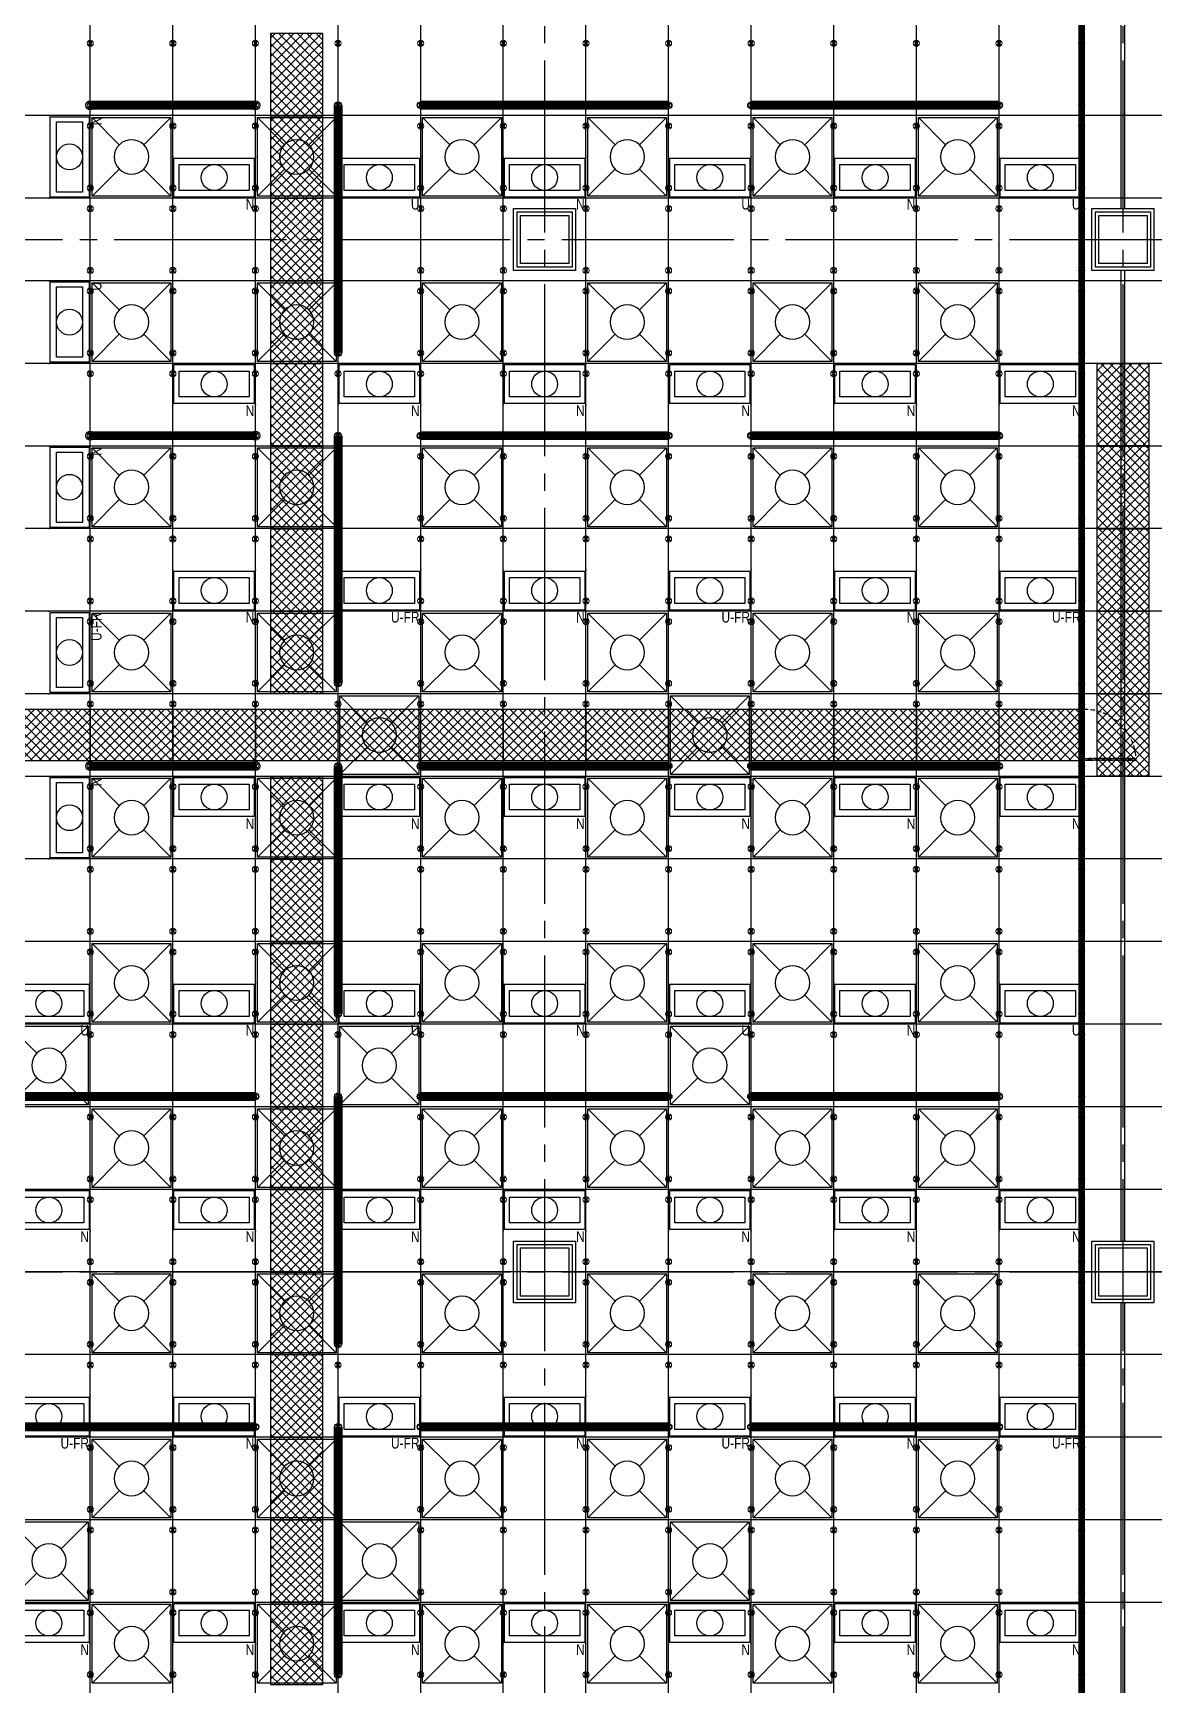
# Model space of a CAD drawing. Extents: x -17313 to 41501, y -1010 to 11880.
# Drawn here: x 2737 to 4365, y 2400 to 4800 of the extents above; entities that cross this region are included whole.
import ezdxf
from ezdxf.enums import TextEntityAlignment as Align

# ---------------------------------------------------------------- set-up
doc = ezdxf.new("R2010")
doc.units = 0
doc.header["$LTSCALE"] = 100
doc.linetypes.add('188K-SM-07-F15-ARCH-CATW-Y2257103$0$DASHED', pattern=[19.05, 12.7, -6.35])
doc.linetypes.add('X-S-FAB-L10$0$COL-CEN-LIN', pattern=[3.25, 2.5, -0.25, 0.25, -0.25])
for name, color, linetype in [('0-xref', 8, 'Continuous'), ('188K-SM-03-F10-ARCH-CEIL-Y2257103$0$K-CEIL-4.2', 8, 'Continuous'), ('188K-SM-03-F10-ARCH-CEIL-Y2257103$0$K-CEIL-4.2-AREA', 8, 'Continuous'), ('188K-SM-03-F10-ARCH-PA-Y2257103$0$K-P1S-4.2-單抗', 53, 'Continuous'), ('188K-SM-03-F10-ARCH-PA-Y2257103$0$K-P2D-4.2-雙抗', 53, 'Continuous'), ('188K-SM-06-F10-ELEC-LIGHT-Y2257103$0$E-LIGHT(W)-N', 253, 'Continuous'), ('188K-SM-06-F10-ELEC-LIGHT-Y2257103$0$E-LIGHT(W)-U FR', 253, 'Continuous'), ('188K-SM-06-F10-ELEC-LIGHT-Y2257103$0$E-LIGHT(W)-U XLPE', 253, 'Continuous'), ('188K-SM-06-F10-HVAC-FFU-Y2257103$0$AC-FFU-ULPA', 254, 'Continuous'), ('188K-SM-07-F15-ARCH-CATW-Y2257103$0$K-Divider 上-2.7', 80, 'Continuous'), ('188K-SM-07-F15-ARCH-CATW-Y2257103$0$K-DOOR-天板上方', 150, '188K-SM-07-F15-ARCH-CATW-Y2257103$0$DASHED'), ('188K-SM-07-F15-ARCH-CATW-Y2257103$0$K-安全母索', 6, 'Continuous'), ('188K-SM-07-F15-ARCH-CATW-Y2257103$0$K-貓道板-主走道', 171, 'Continuous'), ('X-S-FAB-L10$0$0-DIM-TXT', 8, 'Continuous'), ('X-S-FAB-L10$0$BLOCK', 8, 'Continuous'), ('X-S-FAB-L10$0$CCL', 8, 'X-S-FAB-L10$0$COL-CEN-LIN'), ('X-S-FAB-L10$0$COL-S', 8, 'Continuous')]:
    doc.layers.add(name, color=color, linetype=linetype)
doc.layers.add('188K-SM-03-F10-ARCH-CEIL-Y2257103$0$K-吊點-標準', color=8, linetype='Continuous', lineweight=9)
doc.layers.add('188K-SM-06-F10-ELEC-LIGHT-Y2257103$0$Defpoints-CAS', color=253, linetype='Continuous', plot=False)
doc.styles.add('188K-SM-06-F10-ELEC-LIGHT-Y2257103$0$Standard', font='arial.ttf')
doc.styles.add('X-S-FAB-L10$0$CHINA', font='simplex.shx', dxfattribs={"width": 0.75, "bigfont": 'chineset.shx'})
doc.styles.add('X-S-FAB-L10$0$Standard', font='', dxfattribs={"width": 0.8})
doc.styles.add('X-S-FAB-L10$0$TG_NOTE_TEXT', font='simplex.shx', dxfattribs={"width": 0.75, "bigfont": 'chineset.shx'})
doc.styles.get('X-S-FAB-L10$0$Standard').set_extended_font_data('Microsoft JhengHei')

# ---------------------------------------------------------------- blocks, each defined once
blk = doc.blocks.new('X-S-FAB-L10$0$FAB2-L05')
at = {"layer": 'X-S-FAB-L10$0$CCL'}
for p, q in [((-22680, 11005), (-22680, 0)), ((-21840, 11005), (-21840, 0)), ((-26880, 5220), (1210, 5220)), ((-26880, 3720), (1210, 3720))]:
    blk.add_line(p, q, dxfattribs=at)
at = {"layer": 'X-S-FAB-L10$0$COL-S'}
for points in [[(-22715, 5255), (-22645, 5255), (-22645, 5185), (-22715, 5185)], [(-21875, 5255), (-21805, 5255), (-21805, 5185), (-21875, 5185)], [(-22715, 3755), (-22645, 3755), (-22645, 3685), (-22715, 3685)], [(-21875, 3755), (-21805, 3755), (-21805, 3685), (-21875, 3685)]]:
    blk.add_lwpolyline(points, close=True, dxfattribs=at)
blk = doc.blocks.new('X-S-FAB-L10')
at = {"layer": 'X-S-FAB-L10$0$COL-S'}
for p, q in [((3445, 4535), (3515, 4535)), ((3445, 4465), (3445, 4535)), ((3515, 4535), (3515, 4465)), ((4285, 4535), (4355, 4535)), ((4285, 4465), (4285, 4535)), ((4355, 4535), (4355, 4465)), ((3515, 4465), (3445, 4465)), ((4355, 4465), (4285, 4465)), ((3445, 3035), (3515, 3035)), ((3445, 2965), (3445, 3035)), ((3515, 3035), (3515, 2965)), ((4285, 3035), (4355, 3035)), ((4285, 2965), (4285, 3035)), ((4355, 3035), (4355, 2965)), ((3515, 2965), (3445, 2965)), ((4355, 2965), (4285, 2965))]:
    blk.add_line(p, q, dxfattribs=at)
at = {"layer": 'X-S-FAB-L10$0$BLOCK'}
blk.add_blockref('X-S-FAB-L10$0$FAB2-L05', (26160, -720), dxfattribs=at)
at = {"style": 'X-S-FAB-L10$0$TG_NOTE_TEXT', "width": 0.5, "flags": 1}
for p in [(7463.3, 9020), (18268.3, 8649), (11197.8, 4800.2), (16485.8, 4800.2), (25420.3, 2635), (13360, 320, 0), (7463.3, -33.3)]:
    blk.add_attdef('WH', text='', height=20, dxfattribs=at).set_placement(p, align=Align.BOTTOM_LEFT)
at = {"width": 0.5}
for style, p in [('X-S-FAB-L10$0$TG_NOTE_TEXT', (7585, 9020)), ('X-S-FAB-L10$0$TG_NOTE_TEXT', (18390, 8649)), ('X-S-FAB-L10$0$TG_NOTE_TEXT', (11117.5, 4813.5)), ('X-S-FAB-L10$0$TG_NOTE_TEXT', (16607.5, 4813.5)), ('X-S-FAB-L10$0$TG_NOTE_TEXT', (25350, 2635)), ('X-S-FAB-L10$0$Standard', (13129.4, 325, 0)), ('X-S-FAB-L10$0$TG_NOTE_TEXT', (7585, -20))]:
    blk.add_attdef('DESC', text='', height=10, dxfattribs=dict(at, style=style)).set_placement(p, align=Align.BOTTOM_LEFT)
for tag, style, p in [('TYPE', 'X-S-FAB-L10$0$TG_NOTE_TEXT', (7619.3, 9020)), ('NO', 'X-S-FAB-L10$0$TG_NOTE_TEXT', (7650.1, 9020)), ('TYPE', 'X-S-FAB-L10$0$TG_NOTE_TEXT', (18424.2, 8649)), ('NO', 'X-S-FAB-L10$0$TG_NOTE_TEXT', (18455, 8649)), ('NO', 'X-S-FAB-L10$0$TG_NOTE_TEXT', (11088.6, 4813.5)), ('TYPE', 'X-S-FAB-L10$0$TG_NOTE_TEXT', (11151.8, 4813.5)), ('TYPE', 'X-S-FAB-L10$0$TG_NOTE_TEXT', (16641.8, 4813.5)), ('NO', 'X-S-FAB-L10$0$TG_NOTE_TEXT', (16672.6, 4813.5)), ('NO', 'X-S-FAB-L10$0$TG_NOTE_TEXT', (25313, 2635)), ('TYPE', 'X-S-FAB-L10$0$TG_NOTE_TEXT', (25350, 2635)), ('NO', 'X-S-FAB-L10$0$Standard', (13100, 320, 0)), ('TYPE', 'X-S-FAB-L10$0$Standard', (13129.4, 320, 0)), ('TYPE', 'X-S-FAB-L10$0$TG_NOTE_TEXT', (7619.3, -20)), ('NO', 'X-S-FAB-L10$0$TG_NOTE_TEXT', (7650.1, -20))]:
    blk.add_attdef(tag, text='', height=10, dxfattribs=dict(at, style=style)).set_placement(p, align=Align.BOTTOM_RIGHT)
at = {"style": 'X-S-FAB-L10$0$TG_NOTE_TEXT', "width": 0.5, "flags": 1}
for rotation, p in [(180, (43, 7480)), (180, (943, 7480)), (90, (24310, 3717.8)), (270, (17080, 1711.7))]:
    blk.add_attdef('WH', text='', height=20, rotation=rotation, dxfattribs=at).set_placement(p, align=Align.BOTTOM_LEFT)
at = {"width": 0.5}
for rotation, style, p in [(180, 'X-S-FAB-L10$0$Standard', (317.6, 7480)), (180, 'X-S-FAB-L10$0$Standard', (1217.6, 7480)), (90, 'X-S-FAB-L10$0$TG_NOTE_TEXT', (24310, 3647.5)), (270, 'X-S-FAB-L10$0$TG_NOTE_TEXT', (17080, 1605))]:
    blk.add_attdef('DESC', text='', height=10, rotation=rotation, dxfattribs=dict(at, style=style)).set_placement(p, align=Align.BOTTOM_LEFT)
for tag, rotation, style, p in [('TYPE', 180, 'X-S-FAB-L10$0$Standard', (317.6, 7480)), ('NO', 180, 'X-S-FAB-L10$0$Standard', (347, 7480)), ('TYPE', 180, 'X-S-FAB-L10$0$Standard', (1217.6, 7480)), ('NO', 180, 'X-S-FAB-L10$0$Standard', (1247, 7480)), ('TYPE', 90, 'X-S-FAB-L10$0$TG_NOTE_TEXT', (24310, 3647.5)), ('NO', 90, 'X-S-FAB-L10$0$TG_NOTE_TEXT', (24310, 3610.5)), ('TYPE', 270, 'X-S-FAB-L10$0$TG_NOTE_TEXT', (17080, 1605)), ('NO', 270, 'X-S-FAB-L10$0$TG_NOTE_TEXT', (17080, 1573))]:
    blk.add_attdef(tag, text='', height=10, rotation=rotation, dxfattribs=dict(at, style=style)).set_placement(p, align=Align.BOTTOM_RIGHT)
at = {"layer": 'X-S-FAB-L10$0$0-DIM-TXT', "style": 'X-S-FAB-L10$0$CHINA', "width": 0.75}
for p in [(667.4, 7855.1, -2689.4), (22627.4, 6728.8), (25644.7, 6728.8), (24778.8, 5569.1), (1118.3, 4980), (417.8, 4594.6), (23874.8, 4355), (22927.4, 4330.1), (23749.9, 3901.4), (417.8, 3765.2), (1118.3, 3730), (417.8, 3115.8), (536.9, 2227.8), (16909, 1782.7), (888.4, 880.5), (16977.4, 750), (18878.8, 750), (25641.2, 553.2), (21364, 526.9)]:
    blk.add_attdef('HIG', text='', height=80, dxfattribs=at).set_placement(p, align=Align.MIDDLE_LEFT)
blk = doc.blocks.new('188K-SM-03-F10-ARCH-CEIL-Y2257103$0$A$C2CA95053')
h = blk.add_hatch(color=256)
edge = h.paths.add_edge_path()
edge.add_arc((0, 0), 0.5, 0, 360)
for p, q in [((3.2, 3.2), (-3.2, -3.2)), ((3.2, -3.2), (-3.2, 3.2))]:
    blk.add_line(p, q)
blk.add_lwpolyline([(-1.6, 2.5), (-1.6, -2.5), (1.6, -2.5), (1.6, 2.5)], close=True)
for radius in [4.5, 0.5]:
    blk.add_circle((0, 0), radius)
blk = doc.blocks.new('188K-SM-03-F10-ARCH-CEIL-Y2257103$0$天花板吊點-附調整片 - 3_8_螺桿吊架 100 mm 高調整片-V1-1FL')
blk.add_blockref('188K-SM-03-F10-ARCH-CEIL-Y2257103$0$A$C2CA95053', (0, 0))
blk = doc.blocks.new('188K-SM-03-F10-ARCH-CEIL-Y2257103')
at = {"layer": '188K-SM-03-F10-ARCH-CEIL-Y2257103$0$K-CEIL-4.2'}
for p, q in [((2820, 312.7), (2820, 8632.2)), ((2940, 312.7), (2940, 8632.2)), ((3060, 312.7), (3060, 8632.2)), ((3180, 312.7), (3180, 8632.2)), ((3300, 312.7), (3300, 8632.2)), ((3420, 312.7), (3420, 8632.2)), ((3540, 312.7), (3540, 8632.2)), ((3660, 312.7), (3660, 8632.2)), ((3780, 312.7), (3780, 8632.2)), ((3900, 312.7), (3900, 8632.2)), ((4020, 312.7), (4020, 8632.2)), ((4140, 312.7), (4140, 8632.2)), ((4260, 312.7), (4260, 8632.2)), ((11027.5, 4680), (1847.7, 4680)), ((11027.5, 4560), (1847.7, 4560)), ((23467.2, 4440), (1847.7, 4440)), ((23467.2, 4320), (1847.7, 4320)), ((23467.2, 4200), (1847.7, 4200)), ((23467.2, 4080), (1847.7, 4080)), ((23467.2, 3960), (1847.7, 3960)), ((23467.2, 3840), (1847.7, 3840)), ((23467.2, 3720), (1847.7, 3720)), ((23467.2, 3600), (1847.7, 3600)), ((24297.2, 3480), (1850, 3480)), ((24297.2, 3360), (1847.7, 3360)), ((24297.2, 3240), (1847.7, 3240)), ((24297.2, 3120), (1847.7, 3120)), ((24297.2, 3000), (1847.7, 3000)), ((24297.2, 2880), (1847.7, 2880)), ((24297.2, 2760), (1847.7, 2760)), ((24297.2, 2640), (1847.7, 2640)), ((24297.2, 2520), (1847.7, 2520))]:
    blk.add_line(p, q, dxfattribs=at)
at = {"layer": '188K-SM-03-F10-ARCH-CEIL-Y2257103$0$K-CEIL-4.2-AREA'}
for points in [[(3445, 4535), (3515, 4535), (3515, 4465), (3445, 4465)], [(4285, 4535), (4355, 4535), (4355, 4465), (4285, 4465)], [(3445, 3035), (3515, 3035), (3515, 2965), (3445, 2965)], [(4285, 3035), (4355, 3035), (4355, 2965), (4285, 2965)]]:
    blk.add_lwpolyline(points, close=True, dxfattribs=at)
at = {"layer": '188K-SM-03-F10-ARCH-CEIL-Y2257103$0$K-吊點-標準', "color": 170, "lineweight": 18, "rotation": 179.9999999999997}
for p in [(2820, 4785), (2940, 4785), (3060, 4785), (3180, 4785), (3300, 4785), (3420, 4785), (3540, 4785), (3660, 4785), (3780, 4785), (3900, 4785), (4020, 4785), (4140, 4785), (4260, 4785), (2820, 4695), (2940, 4695), (3060, 4695), (3180, 4695), (3300, 4695), (3420, 4695), (3540, 4695), (3660, 4695), (3780, 4695), (3900, 4695), (4020, 4695), (4140, 4695), (4260, 4695), (2820, 4665), (2940, 4665), (3060, 4665), (3180, 4665), (3300, 4665), (3420, 4665), (3540, 4665), (3660, 4665), (3780, 4665), (3900, 4665), (4020, 4665), (4140, 4665), (4260, 4665), (2820, 4575), (2940, 4575), (3060, 4575), (3180, 4575), (3300, 4575), (3420, 4575), (3540, 4575), (3660, 4575), (3780, 4575), (3900, 4575), (4020, 4575), (4140, 4575), (4260, 4575), (2820, 4545), (2940, 4545), (3060, 4545), (3180, 4545), (3300, 4545), (3420, 4545), (3540, 4545), (3660, 4545), (3780, 4545), (3900, 4545), (4020, 4545), (4140, 4545), (4260, 4545), (2820, 4455), (2940, 4455), (3060, 4455), (3180, 4455), (3300, 4455), (3420, 4455), (3540, 4455), (3660, 4455), (3780, 4455), (3900, 4455), (4020, 4455), (4140, 4455), (4260, 4455), (2820, 4425), (2940, 4425), (3060, 4425), (3180, 4425), (3300, 4425), (3420, 4425), (3540, 4425), (3660, 4425), (3780, 4425), (3900, 4425), (4020, 4425), (4140, 4425), (4260, 4425), (2820, 4335), (2940, 4335), (3060, 4335), (3180, 4335), (3300, 4335), (3420, 4335), (3540, 4335), (3660, 4335), (3780, 4335), (3900, 4335), (4020, 4335), (4140, 4335), (4260, 4335), (2820, 4305), (2940, 4305), (3060, 4305), (3180, 4305), (3300, 4305), (3420, 4305), (3540, 4305), (3660, 4305), (3780, 4305), (3900, 4305), (4020, 4305), (4140, 4305), (4260, 4305), (2820, 4215), (2940, 4215), (3060, 4215), (3180, 4215), (3300, 4215), (3420, 4215), (3540, 4215), (3660, 4215), (3780, 4215), (3900, 4215), (4020, 4215), (4140, 4215), (4260, 4215), (2820, 4185), (2940, 4185), (3060, 4185), (3180, 4185), (3300, 4185), (3420, 4185), (3540, 4185), (3660, 4185), (3780, 4185), (3900, 4185), (4020, 4185), (4140, 4185), (4260, 4185), (2820, 4095), (2940, 4095), (3060, 4095), (3180, 4095), (3300, 4095), (3420, 4095), (3540, 4095), (3660, 4095), (3780, 4095), (3900, 4095), (4020, 4095), (4140, 4095), (4260, 4095), (2820, 4065), (2940, 4065), (3060, 4065), (3180, 4065), (3300, 4065), (3420, 4065), (3540, 4065), (3660, 4065), (3780, 4065), (3900, 4065), (4020, 4065), (4140, 4065), (4260, 4065), (2820, 3975), (2940, 3975), (3060, 3975), (3180, 3975), (3300, 3975), (3420, 3975), (3540, 3975), (3660, 3975), (3780, 3975), (3900, 3975), (4020, 3975), (4140, 3975), (4260, 3975), (2820, 3945), (2940, 3945), (3060, 3945), (3180, 3945), (3300, 3945), (3420, 3945), (3540, 3945), (3660, 3945), (3780, 3945), (3900, 3945), (4020, 3945), (4140, 3945), (4260, 3945), (2820, 3855), (2940, 3855), (3060, 3855), (3180, 3855), (3300, 3855), (3420, 3855), (3540, 3855), (3660, 3855), (3780, 3855), (3900, 3855), (4020, 3855), (4140, 3855), (4260, 3855), (2820, 3825), (2940, 3825), (3060, 3825), (3180, 3825), (3300, 3825), (3420, 3825), (3540, 3825), (3660, 3825), (3780, 3825), (3900, 3825), (4020, 3825), (4140, 3825), (4260, 3825), (2820, 3735), (2940, 3735), (3060, 3735), (3180, 3735), (3300, 3735), (3420, 3735), (3540, 3735), (3660, 3735), (3780, 3735), (3900, 3735), (4020, 3735), (4140, 3735), (4260, 3735), (2820, 3705), (2940, 3705), (3060, 3705), (3180, 3705), (3300, 3705), (3420, 3705), (3540, 3705), (3660, 3705), (3780, 3705), (3900, 3705), (4020, 3705), (4140, 3705), (4260, 3705), (2820, 3615), (2940, 3615), (3060, 3615), (3180, 3615), (3300, 3615), (3420, 3615), (3540, 3615), (3660, 3615), (3780, 3615), (3900, 3615), (4020, 3615), (4140, 3615), (4260, 3615), (2820, 3585), (2940, 3585), (3060, 3585), (3180, 3585), (3300, 3585), (3420, 3585), (3540, 3585), (3660, 3585), (3780, 3585), (3900, 3585), (4020, 3585), (4140, 3585), (4260, 3585), (2820, 3495), (2940, 3495), (3060, 3495), (3180, 3495), (3300, 3495), (3420, 3495), (3540, 3495), (3660, 3495), (3780, 3495), (3900, 3495), (4020, 3495), (4140, 3495), (4260, 3495), (2820, 3465), (2940, 3465), (3060, 3465), (3180, 3465), (3300, 3465), (3420, 3465), (3540, 3465), (3660, 3465), (3780, 3465), (3900, 3465), (4020, 3465), (4140, 3465), (4260, 3465), (2820, 3375), (2940, 3375), (3060, 3375), (3180, 3375), (3300, 3375), (3420, 3375), (3540, 3375), (3660, 3375), (3780, 3375), (3900, 3375), (4020, 3375), (4140, 3375), (4260, 3375), (2820, 3345), (2940, 3345), (3060, 3345), (3180, 3345), (3300, 3345), (3420, 3345), (3540, 3345), (3660, 3345), (3780, 3345), (3900, 3345), (4020, 3345), (4140, 3345), (4260, 3345), (2820, 3255), (2940, 3255), (3060, 3255), (3180, 3255), (3300, 3255), (3420, 3255), (3540, 3255), (3660, 3255), (3780, 3255), (3900, 3255), (4020, 3255), (4140, 3255), (4260, 3255), (2820, 3225), (2940, 3225), (3060, 3225), (3180, 3225), (3300, 3225), (3420, 3225), (3540, 3225), (3660, 3225), (3780, 3225), (3900, 3225), (4020, 3225), (4140, 3225), (4260, 3225), (2820, 3135), (2940, 3135), (3060, 3135), (3180, 3135), (3300, 3135), (3420, 3135), (3540, 3135), (3660, 3135), (3780, 3135), (3900, 3135), (4020, 3135), (4140, 3135), (4260, 3135), (2820, 3105), (2940, 3105), (3060, 3105), (3180, 3105), (3300, 3105), (3420, 3105), (3540, 3105), (3660, 3105), (3780, 3105), (3900, 3105), (4020, 3105), (4140, 3105), (4260, 3105), (2820, 3015), (2940, 3015), (3060, 3015), (3180, 3015), (3300, 3015), (3420, 3015), (3540, 3015), (3660, 3015), (3780, 3015), (3900, 3015), (4020, 3015), (4140, 3015), (4260, 3015), (2820, 2985), (2940, 2985), (3060, 2985), (3180, 2985), (3300, 2985), (3420, 2985), (3540, 2985), (3660, 2985), (3780, 2985), (3900, 2985), (4020, 2985), (4140, 2985), (4260, 2985), (2820, 2895), (2940, 2895), (3060, 2895), (3180, 2895), (3300, 2895), (3420, 2895), (3540, 2895), (3660, 2895), (3780, 2895), (3900, 2895), (4020, 2895), (4140, 2895), (4260, 2895), (2820, 2865), (2940, 2865), (3060, 2865), (3180, 2865), (3300, 2865), (3420, 2865), (3540, 2865), (3660, 2865), (3780, 2865), (3900, 2865), (4020, 2865), (4140, 2865), (4260, 2865), (2820, 2775), (2940, 2775), (3060, 2775), (3180, 2775), (3300, 2775), (3420, 2775), (3540, 2775), (3660, 2775), (3780, 2775), (3900, 2775), (4020, 2775), (4140, 2775), (4260, 2775), (2820, 2745), (2940, 2745), (3060, 2745), (3180, 2745), (3300, 2745), (3420, 2745), (3540, 2745), (3660, 2745), (3780, 2745), (3900, 2745), (4020, 2745), (4140, 2745), (4260, 2745), (2820, 2655), (2940, 2655), (3060, 2655), (3180, 2655), (3300, 2655), (3420, 2655), (3540, 2655), (3660, 2655), (3780, 2655), (3900, 2655), (4020, 2655), (4140, 2655), (4260, 2655), (2820, 2625), (2940, 2625), (3060, 2625), (3180, 2625), (3300, 2625), (3420, 2625), (3540, 2625), (3660, 2625), (3780, 2625), (3900, 2625), (4020, 2625), (4140, 2625), (4260, 2625), (2820, 2535), (2940, 2535), (3060, 2535), (3180, 2535), (3300, 2535), (3420, 2535), (3540, 2535), (3660, 2535), (3780, 2535), (3900, 2535), (4020, 2535), (4140, 2535), (4260, 2535), (2820, 2505), (2940, 2505), (3060, 2505), (3180, 2505), (3300, 2505), (3420, 2505), (3540, 2505), (3660, 2505), (3780, 2505), (3900, 2505), (4020, 2505), (4140, 2505), (4260, 2505), (2820, 2415), (2940, 2415), (3060, 2415), (3180, 2415), (3300, 2415), (3420, 2415), (3540, 2415), (3660, 2415), (3780, 2415), (3900, 2415), (4020, 2415), (4140, 2415), (4260, 2415)]:
    blk.add_blockref('188K-SM-03-F10-ARCH-CEIL-Y2257103$0$天花板吊點-附調整片 - 3_8_螺桿吊架 100 mm 高調整片-V1-1FL', p, dxfattribs=at)
blk = doc.blocks.new('188K-SM-06-F10-HVAC-FFU-Y2257103$0$H-FU-U-12x12')
for p, q in [((423, 777), (28, 1172)), ((777, 777), (1172, 1172)), ((28, 28), (423, 423)), ((1172, 28), (777, 423))]:
    blk.add_line(p, q)
blk.add_lwpolyline([(1172, 28), (1172, 1172), (28, 1172), (28, 28)], close=True)
blk.add_circle((600, 600), 250)
blk = doc.blocks.new('188K-SM-06-F10-HVAC-FFU-Y2257103')
at = {"layer": '188K-SM-06-F10-HVAC-FFU-Y2257103$0$AC-FFU-ULPA', "xscale": -0.09999999999999432, "yscale": 0.09999999999999432, "zscale": 0.09999999999999432}
for p in [(2940, 4560), (3180, 4560), (3420, 4560), (3660, 4560), (3900, 4560), (4140, 4560), (2940, 4320), (3180, 4320), (3420, 4320), (3660, 4320), (3900, 4320), (4140, 4320), (2940, 4080), (3180, 4080), (3420, 4080), (3660, 4080), (3900, 4080), (4140, 4080), (2940, 3840), (3180, 3840), (3420, 3840), (3660, 3840), (3900, 3840), (4140, 3840), (3300, 3720), (3780, 3720), (2940, 3600), (3180, 3600), (3420, 3600), (3660, 3600), (3900, 3600), (4140, 3600), (2940, 3360), (3180, 3360), (3420, 3360), (3660, 3360), (3900, 3360), (4140, 3360), (2820, 3240), (3300, 3240), (3780, 3240), (2940, 3120), (3180, 3120), (3420, 3120), (3660, 3120), (3900, 3120), (4140, 3120), (2940, 2880), (3180, 2880), (3420, 2880), (3660, 2880), (3900, 2880), (4140, 2880), (2940, 2640), (3180, 2640), (3420, 2640), (3660, 2640), (3900, 2640), (4140, 2640), (2820, 2520), (3300, 2520), (3780, 2520), (2940, 2400), (3180, 2400), (3420, 2400), (3660, 2400), (3900, 2400), (4140, 2400)]:
    blk.add_blockref('188K-SM-06-F10-HVAC-FFU-Y2257103$0$H-FU-U-12x12', p, dxfattribs=at)
blk = doc.blocks.new('*U277')
for points in [[(-58.3, -28.3), (-58.3, 28.3), (58.3, 28.3), (58.3, -28.3)], [(-51, -18.8), (-51, 18.8), (51, 18.8), (51, -18.8)]]:
    blk.add_lwpolyline(points, close=True)
blk.add_circle((0, 0), 18.8)
at = {"layer": '188K-SM-06-F10-ELEC-LIGHT-Y2257103$0$Defpoints-CAS'}
for p in [(-60, 30), (60, 30), (-60, -30), (60, -30)]:
    blk.add_point(p, dxfattribs=at)
at = {"style": '188K-SM-06-F10-ELEC-LIGHT-Y2257103$0$Standard', "width": 0.8}
blk.add_text('N', height=15.5, dxfattribs=at).set_placement((58.3, -38.7), align=Align.MIDDLE_RIGHT)
blk = doc.blocks.new('*U278')
for points in [[(-58.3, -28.3), (-58.3, 28.3), (58.3, 28.3), (58.3, -28.3)], [(-51, -18.8), (-51, 18.8), (51, 18.8), (51, -18.8)]]:
    blk.add_lwpolyline(points, close=True)
blk.add_circle((0, 0), 18.8)
at = {"layer": '188K-SM-06-F10-ELEC-LIGHT-Y2257103$0$Defpoints-CAS'}
for p in [(-60, 30), (60, 30), (-60, -30), (60, -30)]:
    blk.add_point(p, dxfattribs=at)
at = {"style": '188K-SM-06-F10-ELEC-LIGHT-Y2257103$0$Standard', "width": 0.8}
blk.add_text('U', height=15.5, dxfattribs=at).set_placement((58.3, -38.7), align=Align.MIDDLE_RIGHT)
blk = doc.blocks.new('*U279')
for points in [[(-58.3, -28.3), (-58.3, 28.3), (58.3, 28.3), (58.3, -28.3)], [(-51, -18.8), (-51, 18.8), (51, 18.8), (51, -18.8)]]:
    blk.add_lwpolyline(points, close=True)
blk.add_circle((0, 0), 18.8)
at = {"layer": '188K-SM-06-F10-ELEC-LIGHT-Y2257103$0$Defpoints-CAS'}
for p in [(-60, 30), (60, 30), (-60, -30), (60, -30)]:
    blk.add_point(p, dxfattribs=at)
at = {"style": '188K-SM-06-F10-ELEC-LIGHT-Y2257103$0$Standard', "width": 0.8}
blk.add_text('U-FR', height=15.53, dxfattribs=at).set_placement((58.3, -38.7), align=Align.MIDDLE_RIGHT)
blk = doc.blocks.new('*U267')
for points in [[(-58.3, -28.3), (-58.3, 28.3), (58.3, 28.3), (58.3, -28.3)], [(-51, -18.8), (-51, 18.8), (51, 18.8), (51, -18.8)]]:
    blk.add_lwpolyline(points, close=True)
blk.add_circle((0, 0), 18.8)
at = {"layer": '188K-SM-06-F10-ELEC-LIGHT-Y2257103$0$Defpoints-CAS'}
for p in [(-60, 30), (60, 30), (-60, -30), (60, -30)]:
    blk.add_point(p, dxfattribs=at)
at = {"style": '188K-SM-06-F10-ELEC-LIGHT-Y2257103$0$Standard', "width": 0.8}
blk.add_text('N', height=15.5, dxfattribs=at).set_placement((58.3, -38.7), align=Align.MIDDLE_RIGHT)
blk = doc.blocks.new('*U491')
at = {"layer": '188K-SM-06-F10-ELEC-LIGHT-Y2257103$0$E-LIGHT(W)-N'}
blk.add_blockref('*U267', (0, 8.3), dxfattribs=at)
blk = doc.blocks.new('*U490')
at = {"color": 0, "linetype": 'ByBlock', "lineweight": -2, "transparency": 16777216}
for p in [(-960, 0), (-480, 0), (0, 0)]:
    blk.add_blockref('*U491', p, dxfattribs=at)
blk = doc.blocks.new('*U266')
for points in [[(-58.3, -28.3), (-58.3, 28.3), (58.3, 28.3), (58.3, -28.3)], [(-51, -18.8), (-51, 18.8), (51, 18.8), (51, -18.8)]]:
    blk.add_lwpolyline(points, close=True)
blk.add_circle((0, 0), 18.8)
at = {"layer": '188K-SM-06-F10-ELEC-LIGHT-Y2257103$0$Defpoints-CAS'}
for p in [(-60, 30), (60, 30), (-60, -30), (60, -30)]:
    blk.add_point(p, dxfattribs=at)
at = {"style": '188K-SM-06-F10-ELEC-LIGHT-Y2257103$0$Standard', "width": 0.8}
blk.add_text('U', height=15.5, dxfattribs=at).set_placement((58.3, -38.7), align=Align.MIDDLE_RIGHT)
blk = doc.blocks.new('*U258')
for points in [[(-58.3, -28.3), (-58.3, 28.3), (58.3, 28.3), (58.3, -28.3)], [(-51, -18.8), (-51, 18.8), (51, 18.8), (51, -18.8)]]:
    blk.add_lwpolyline(points, close=True)
blk.add_circle((0, 0), 18.8)
at = {"layer": '188K-SM-06-F10-ELEC-LIGHT-Y2257103$0$Defpoints-CAS'}
for p in [(-60, 30), (60, 30), (-60, -30), (60, -30)]:
    blk.add_point(p, dxfattribs=at)
at = {"style": '188K-SM-06-F10-ELEC-LIGHT-Y2257103$0$Standard', "width": 0.8}
blk.add_text('U-FR', height=15.53, dxfattribs=at).set_placement((58.3, -38.7), align=Align.MIDDLE_RIGHT)
blk = doc.blocks.new('188K-SM-06-F10-ELEC-LIGHT-Y2257103')
blk.add_blockref('*U490', (3960, 3981.7))
at = {"layer": '188K-SM-06-F10-ELEC-LIGHT-Y2257103$0$E-LIGHT(W)-N', "rotation": 90}
for p in [(2790, 4620), (2790, 4140), (2790, 3660)]:
    blk.add_blockref('*U277', p, dxfattribs=at)
at = {"layer": '188K-SM-06-F10-ELEC-LIGHT-Y2257103$0$E-LIGHT(W)-N'}
for p in [(3000, 4590), (3480, 4590), (3960, 4590), (3000, 4290), (3240, 4290), (3480, 4290), (3720, 4290), (3960, 4290), (4200, 4290), (3000, 3690), (3240, 3690), (3480, 3690), (3720, 3690), (3960, 3690), (4200, 3690), (3000, 3390), (3480, 3390), (3960, 3390), (2760, 3090), (3000, 3090), (3240, 3090), (3480, 3090), (3720, 3090), (3960, 3090), (4200, 3090), (3000, 2790), (3480, 2790), (3960, 2790), (2760, 2490), (3000, 2490), (3240, 2490), (3480, 2490), (3720, 2490), (3960, 2490), (4200, 2490)]:
    blk.add_blockref('*U267', p, dxfattribs=at)
at = {"layer": '188K-SM-06-F10-ELEC-LIGHT-Y2257103$0$E-LIGHT(W)-U FR'}
for p in [(3240, 3990), (3720, 3990), (4200, 3990), (2760, 2790), (3240, 2790), (3720, 2790), (4200, 2790)]:
    blk.add_blockref('*U258', p, dxfattribs=at)
at = {"layer": '188K-SM-06-F10-ELEC-LIGHT-Y2257103$0$E-LIGHT(W)-U FR', "rotation": 90}
blk.add_blockref('*U279', (2790, 3900), dxfattribs=at)
at = {"layer": '188K-SM-06-F10-ELEC-LIGHT-Y2257103$0$E-LIGHT(W)-U XLPE'}
for p in [(3240, 4590), (3720, 4590), (4200, 4590), (2760, 3390), (3240, 3390), (3720, 3390), (4200, 3390)]:
    blk.add_blockref('*U266', p, dxfattribs=at)
at = {"layer": '188K-SM-06-F10-ELEC-LIGHT-Y2257103$0$E-LIGHT(W)-U XLPE', "rotation": 90}
blk.add_blockref('*U278', (2790, 4380), dxfattribs=at)
blk = doc.blocks.new('188K-SM-03-F10-ARCH-PA-Y2257103')
at = {"layer": '188K-SM-03-F10-ARCH-PA-Y2257103$0$K-P1S-4.2-單抗'}
for points in [[(3435, 4545), (3525, 4545), (3525, 4455), (3435, 4455)], [(3440, 4540), (3520, 4540), (3520, 4460), (3440, 4460)], [(4275, 4545), (4365, 4545), (4365, 4455), (4275, 4455)], [(4280, 4540), (4360, 4540), (4360, 4460), (4280, 4460)], [(3435, 3045), (3525, 3045), (3525, 2955), (3435, 2955)], [(3440, 3040), (3520, 3040), (3520, 2960), (3440, 2960)], [(4275, 3045), (4365, 3045), (4365, 2955), (4275, 2955)], [(4280, 3040), (4360, 3040), (4360, 2960), (4280, 2960)]]:
    blk.add_lwpolyline(points, close=True, dxfattribs=at)
at = {"layer": '188K-SM-03-F10-ARCH-PA-Y2257103$0$K-P2D-4.2-雙抗'}
for p, q in [((4317.5, 4545), (4317.5, 5955)), ((4317.5, 4545), (4317.5, 5955)), ((4317.5, 4545), (4317.5, 5955)), ((4322.5, 4545), (4322.5, 5955)), ((4322.5, 4545), (4322.5, 5955)), ((4322.5, 4545), (4322.5, 5955)), ((4317.5, 3045), (4317.5, 4455)), ((4317.5, 3045), (4317.5, 4455)), ((4317.5, 3045), (4317.5, 4455)), ((4322.5, 3045), (4322.5, 4455)), ((4322.5, 3045), (4322.5, 4455)), ((4322.5, 3045), (4322.5, 4455)), ((4317.5, 1545), (4317.5, 2955)), ((4317.5, 1545), (4317.5, 2955)), ((4317.5, 1545), (4317.5, 2955)), ((4322.5, 1545), (4322.5, 2955)), ((4322.5, 1545), (4322.5, 2955)), ((4322.5, 1545), (4322.5, 2955))]:
    blk.add_line(p, q, dxfattribs=at)
blk = doc.blocks.new('188K-SM-07-F15-ARCH-CATW-Y2257103$0$貓道板-749x1196.5(主走道)')
h = blk.add_hatch()
h.set_pattern_fill('ANSI37', color=256, scale=30)
h.set_pattern_definition([(45, (0.75, 3e-16), (-67.352, 67.352), []), (135, (0.75, 3e-16), (-67.352, -67.352), [])])
h.paths.add_polyline_path([(-1199, 0), (-1199, 750), (-1, 750), (-1, 0)])
blk.add_lwpolyline([(-1199, 0), (-1199, 750), (-1, 750), (-1, 0)], close=True)
blk = doc.blocks.new('188K-SM-07-F15-ARCH-CATW-Y2257103$0$XFAP10$0$GAD2205')
blk.add_lwpolyline([(0, 1), (0, 1), (-18, 1, -0.414214), (-18, 2), (-18, 3, -0.414214), (-18, 3), (-14, 3, 0.414214), (-13, 4), (-13, 4, 0.414214), (-14, 4), (-18, 4, -0.414214), (-18, 5), (-18, 12, -0.414214), (-18, 12), (-18, 12, 0.414214), (-18, 12), (-18, 14, 0.72636), (-19, 14), (-19, 13, 0.158507), (-19, 13), (-19, 0, 0.414214), (-19, 0), (19, 0, 0.414214), (19, 0), (19, 13, 0.158507), (19, 13), (19, 14, 0.72636), (18, 14), (18, 12, 0.414214), (18, 12, -0.414214), (18, 12), (18, 5, -0.414214), (18, 4), (14, 4, 0.414214), (13, 4), (13, 4, 0.414214), (14, 3), (18, 3, -0.414214), (18, 3), (18, 2, -0.414214), (18, 1), (0, 1)], format="xyb", close=True)
blk = doc.blocks.new('188K-SM-07-F15-ARCH-CATW-Y2257103$0$單鋼板門-80x150')
at = {"linetype": '188K-SM-07-F15-ARCH-CATW-Y2257103$0$DASHED', "ltscale": 0.005}
for p, q in [((-80, -1.9), (-80, 2)), ((-79.7, 2.4), (-78, 2.4)), ((-78, 2.4), (-76.9, 1.7)), ((-77.9, 1.1), (-77.9, -2.1)), ((-77.4, 1.1), (-77.9, 1.1)), ((-77.5, 1.3), (-77.5, 1.2)), ((-77, 1.3), (-77.5, 1.3)), ((-77.5, 1.2), (-77.4, 1.2)), ((-77.1, 1.2), (-77, 1.2)), ((-76.9, 1.1), (-77.1, 1.1)), ((-77, 1.2), (-77, 1.3)), ((-76.9, 1.5), (-76.9, 1.2)), ((-2, 2.4), (-3.1, 1.7)), ((-3.1, 1.5), (-3.1, 1.2)), ((-3.1, 1.1), (-2.9, 1.1)), ((-3, 1.2), (-3, 1.3)), ((-3, 1.3), (-2.5, 1.3)), ((-2.9, 1.2), (-3, 1.2)), ((-2.5, 1.2), (-2.6, 1.2)), ((-2.6, 1.1), (-2.1, 1.1)), ((-2.5, 1.3), (-2.5, 1.2)), ((-2.1, 1.1), (-2.1, -2.1)), ((-0.3, 2.4), (-2, 2.4)), ((0, -1.9), (0, 2)), ((-78, -2.2), (-79.7, -2.2)), ((-6, -10.3), (-5.9, -10.3)), ((-6, -71.3), (-6, -10.3)), ((-5.9, -10.3), (-5.9, -71.3)), ((-3.5, -71.3), (-3.5, -10.3)), ((-3.5, -10.3), (-3.5, -10.3)), ((-3.5, -10.3), (-3.5, -71.3)), ((-2, -2.2), (-0.3, -2.2)), ((-5.9, -71.3), (-6, -71.3)), ((-3.5, -71.3), (-3.5, -71.3)), ((-6.7, -73.3), (-6.1, -73.3)), ((-6.7, -76.8), (-6.7, -73.3)), ((-6.1, -76.8), (-6.7, -76.8)), ((-6.1, -73.3), (-6.1, -76.8))]:
    blk.add_line(p, q, dxfattribs=at)
for points in [[(-2.3, 0.5), (-2.3, -2.8), (-2.1, -2.8), (-2.1, 0.5)], [(-6.1, -3.1), (-6.1, -10), (-3.3, -10), (-3.3, -3.1)], [(-5.9, -3.5), (-2.8, -3.5), (-2.8, -3.3), (-5.9, -3.3)], [(-6.1, -71.5), (-6.1, -78.6), (-3.3, -78.6), (-3.3, -71.5)], [(-3.3, -73.3), (-3.3, -76.8), (-2.8, -76.8), (-2.8, -73.3)]]:
    blk.add_lwpolyline(points, close=True, dxfattribs=at)
blk.add_lwpolyline([(-3.4, -71.6), (-3.4, -70.7, 0.158507), (-3.4, -70.7), (-3.4, -70.6, 0.72636), (-3.5, -70.7), (-3.5, -70.8, 0.414214), (-3.5, -70.8, -0.414214), (-3.4, -70.8), (-3.4, -71.3, -0.414214), (-3.5, -71.3), (-3.8, -71.3, 0.414214), (-3.8, -71.3), (-3.8, -71.4, 0.414214), (-3.8, -71.4), (-3.5, -71.4, -0.414214), (-3.4, -71.4), (-3.4, -71.5, -0.414214), (-3.5, -71.5), (-4.7, -71.5), (-4.7, -71.5), (-4.7, -71.5), (-6, -71.5, -0.414214), (-6, -71.5), (-6, -71.4, -0.414214), (-6, -71.4), (-5.7, -71.4, 0.414214), (-5.7, -71.4), (-5.7, -71.3, 0.414214), (-5.7, -71.3), (-6, -71.3, -0.414214), (-6, -71.3), (-6, -70.8, -0.414214), (-6, -70.8), (-6, -70.8, 0.414214), (-6, -70.8), (-6, -70.7, 0.72636), (-6, -70.6), (-6.1, -70.7, 0.158507), (-6.1, -70.7), (-6.1, -71.6, 0.414214), (-6, -71.6), (-3.4, -71.6, 0.414214)], format="xyb", close=True, dxfattribs=at)
blk.add_arc((-2.5, -3.1), 75.4, 180.0081, 266.8107, dxfattribs=at)
for centre, major_axis, start_param, end_param in [((-79.7, 2), (-0.246, 0.246), -0.785398, 0.785398), ((-77.4, 1.2), (-0.0246, 0.0246), 2.356194, 5.497787), ((-77.1, 1.2), (-0.0246, 0.0246), -0.785398, 2.356194), ((-77.1, 1.5), (0.148, 0.148), -0.785398, 0.120903), ((-76.9, 1.2), (0.0246, 0.0246), -2.356194, -0.785398), ((-2.9, 1.5), (-0.148, 0.148), 6.162283, 7.068583), ((-3.1, 1.2), (-0.0246, 0.0246), 7.068583, 8.63938), ((-2.9, 1.2), (0.0246, 0.0246), 3.926991, 7.068583), ((-2.6, 1.2), (0.0246, 0.0246), 0.785398, 3.926991), ((-0.3, 2), (0.246, 0.246), 5.497787, 7.068583), ((-79.7, -1.9), (0.246, 0.246), 2.356194, 3.926991), ((-78, -2.1), (0.0738, 0.0738), -2.356194, -0.785398), ((-2, -2.1), (-0.0738, 0.0738), 7.068583, 8.63938), ((-0.3, -1.9), (-0.246, 0.246), 2.356194, 3.926991)]:
    blk.add_ellipse(centre, major_axis=major_axis, ratio=1, start_param=start_param, end_param=end_param, dxfattribs=at)
at = {"linetype": '188K-SM-07-F15-ARCH-CATW-Y2257103$0$DASHED', "ltscale": 0.005, "extrusion": (0, 0, -1)}
blk.add_ellipse((-2.4, -3.2), major_axis=(0.344, -0.344), ratio=1, start_param=5.497787, end_param=11.780972, dxfattribs=at)
at = {"linetype": '188K-SM-07-F15-ARCH-CATW-Y2257103$0$DASHED', "ltscale": 0.005, "xscale": 0.06956521739535357, "yscale": 0.06956521739535357, "zscale": 0.06956521739535357, "rotation": 180}
blk.add_blockref('188K-SM-07-F15-ARCH-CATW-Y2257103$0$XFAP10$0$GAD2205', (-4.7, -10), dxfattribs=at)
blk = doc.blocks.new('188K-SM-07-F15-ARCH-CATW-Y2257103$0$母索-2.4')
at = {"const_width": 13}
blk.add_lwpolyline([(0, 0), (0, 240)], dxfattribs=at)
for centre in [(0, 240), (0, 0)]:
    blk.add_circle(centre, 6.5)
blk = doc.blocks.new('188K-SM-07-F15-ARCH-CATW-Y2257103$0$母索-3.6')
at = {"const_width": 13}
blk.add_lwpolyline([(0, 0), (0, 360)], dxfattribs=at)
for centre in [(0, 360, 0), (0, 0)]:
    blk.add_circle(centre, 5)
blk = doc.blocks.new('188K-SM-07-F15-ARCH-CATW-Y2257103')
at = {"layer": '188K-SM-07-F15-ARCH-CATW-Y2257103$0$K-Divider 上-2.7', "const_width": 10}
blk.add_lwpolyline([(4260, 315), (4260, 8632.2)], dxfattribs=at)
at = {"layer": '188K-SM-07-F15-ARCH-CATW-Y2257103$0$K-DOOR-天板上方', "xscale": -1, "rotation": 90}
blk.add_blockref('188K-SM-07-F15-ARCH-CATW-Y2257103$0$單鋼板門-80x150', (4260.1, 3740), dxfattribs=at)
at = {"layer": '188K-SM-07-F15-ARCH-CATW-Y2257103$0$K-安全母索'}
for name, p, rotation in [('188K-SM-07-F15-ARCH-CATW-Y2257103$0$母索-2.4', (3060, 4695), 90), ('188K-SM-07-F15-ARCH-CATW-Y2257103$0$母索-3.6', (3300, 4695), 270), ('188K-SM-07-F15-ARCH-CATW-Y2257103$0$母索-3.6', (3780, 4695), 270), ('188K-SM-07-F15-ARCH-CATW-Y2257103$0$母索-2.4', (3060, 4215), 90), ('188K-SM-07-F15-ARCH-CATW-Y2257103$0$母索-3.6', (3300, 4215, 0), 270), ('188K-SM-07-F15-ARCH-CATW-Y2257103$0$母索-3.6', (3780, 4215), 270), ('188K-SM-07-F15-ARCH-CATW-Y2257103$0$母索-2.4', (3060, 3735), 90), ('188K-SM-07-F15-ARCH-CATW-Y2257103$0$母索-3.6', (3300, 3735), 270), ('188K-SM-07-F15-ARCH-CATW-Y2257103$0$母索-3.6', (3780, 3735), 270), ('188K-SM-07-F15-ARCH-CATW-Y2257103$0$母索-3.6', (2700, 3255), 270), ('188K-SM-07-F15-ARCH-CATW-Y2257103$0$母索-3.6', (3300, 3255), 270), ('188K-SM-07-F15-ARCH-CATW-Y2257103$0$母索-3.6', (3780, 3255), 270), ('188K-SM-07-F15-ARCH-CATW-Y2257103$0$母索-3.6', (2700, 2775), 270), ('188K-SM-07-F15-ARCH-CATW-Y2257103$0$母索-3.6', (3300, 2775), 270), ('188K-SM-07-F15-ARCH-CATW-Y2257103$0$母索-3.6', (3780, 2775), 270)]:
    blk.add_blockref(name, p, dxfattribs=dict(at, rotation=rotation))
for p in [(3180, 4335), (3180, 3855), (3180, 3375), (3180, 2895), (3180, 2415)]:
    blk.add_blockref('188K-SM-07-F15-ARCH-CATW-Y2257103$0$母索-3.6', p, dxfattribs=at)
at = {"layer": '188K-SM-07-F15-ARCH-CATW-Y2257103$0$K-貓道板-主走道', "xscale": 0.1, "yscale": 0.1, "zscale": 0.1}
for p, rotation in [((3082.5, 4680), 269.9999999999999), ((3082.5, 4560), 269.9999999999999), ((3082.5, 4440), 269.9999999999999), ((3082.5, 4320), 269.9999999999999), ((3082.5, 4200), 269.9999999999999), ((4282.5, 4200), 269.9999999999999), ((3082.5, 4080), 269.9999999999999), ((4282.5, 4080), 269.9999999999999), ((3082.5, 3960), 269.9999999999999), ((4282.5, 3960), 269.9999999999999), ((3082.5, 3840), 269.9999999999999), ((4282.5, 3840), 269.9999999999999), ((4282.5, 3720), 269.9999999999999), ((2700, 3817.5), 180), ((2820, 3817.5), 180), ((2940, 3817.5), 180), ((3060, 3817.5), 180), ((3180, 3817.5), 180), ((3300, 3817.5), 180), ((3420, 3817.5), 180), ((3540, 3817.5), 180), ((3660, 3817.5), 180), ((3780, 3817.5), 180), ((3900, 3817.5), 180), ((4020, 3817.5), 180), ((4140, 3817.5), 180), ((3082.5, 3600), 269.9999999999999), ((3082.5, 3480), 269.9999999999999), ((3082.5, 3360), 269.9999999999999), ((3082.5, 3240), 269.9999999999999), ((3082.5, 3120), 269.9999999999999), ((3082.5, 3000), 269.9999999999999), ((3082.5, 2880), 269.9999999999999), ((3082.5, 2760), 269.9999999999999), ((3082.5, 2640), 269.9999999999999), ((3082.5, 2520), 269.9999999999999), ((3082.5, 2400), 269.9999999999999)]:
    blk.add_blockref('188K-SM-07-F15-ARCH-CATW-Y2257103$0$貓道板-749x1196.5(主走道)', p, dxfattribs=dict(at, rotation=rotation))

msp = doc.modelspace()

# ---------------------------------------------------------------- block references
at = {"layer": '0-xref'}
for name in ['X-S-FAB-L10', '188K-SM-06-F10-ELEC-LIGHT-Y2257103', '188K-SM-03-F10-ARCH-PA-Y2257103', '188K-SM-03-F10-ARCH-CEIL-Y2257103', '188K-SM-07-F15-ARCH-CATW-Y2257103', '188K-SM-06-F10-HVAC-FFU-Y2257103']:
    msp.add_blockref(name, (0, 0), dxfattribs=at)

doc.saveas('drawing.dxf')
